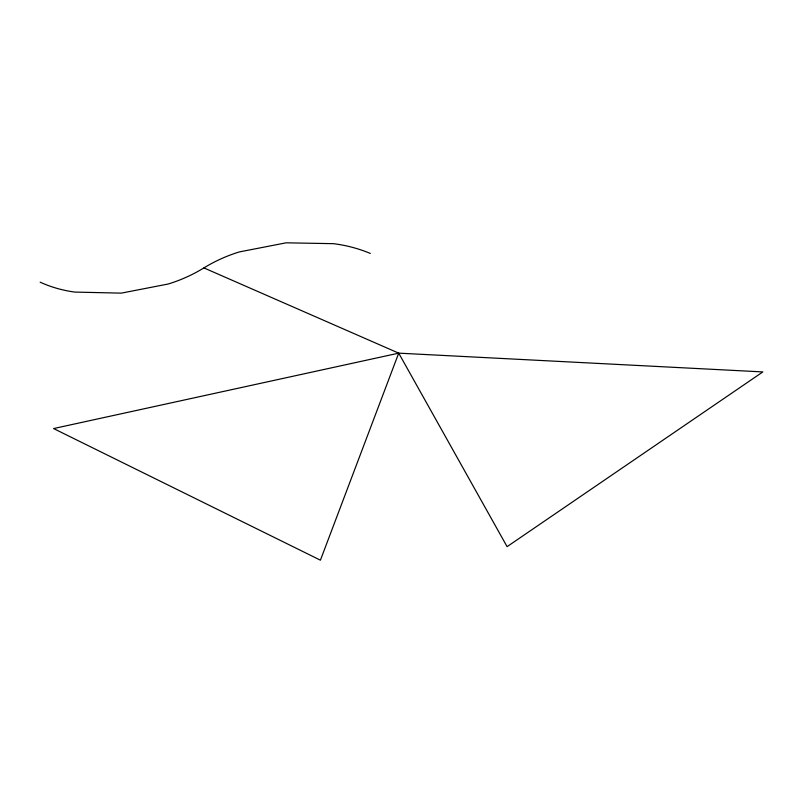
<?xml version="1.0" encoding="UTF-8"?>
<svg xmlns="http://www.w3.org/2000/svg" width="803" height="803" viewBox="0 0 803 803"><rect width="100%" height="100%" fill="white"/><g stroke="black" fill="none" stroke-linecap="round" stroke-linejoin="round"><path stroke-width="1.2" d="M398.71 353.149L320.417 560.183L53.59 428.561L398.71 353.149L762.85 371.919L507.094 546.652L398.71 353.149L203.912 267.911A130.638 110.232 -22.5 0 1 168.198 284.011L121.263 293.135L74.779 292.081A130.718 109.68 -23.9 0 1 40.15 282.174M203.912 267.911A141.438 130.417 -23.2 0 1 239.404 251.911L286.149 242.817L333.456 243.67A141.418 131.06 -19.6 0 1 370.313 253.427"/></g></svg>
